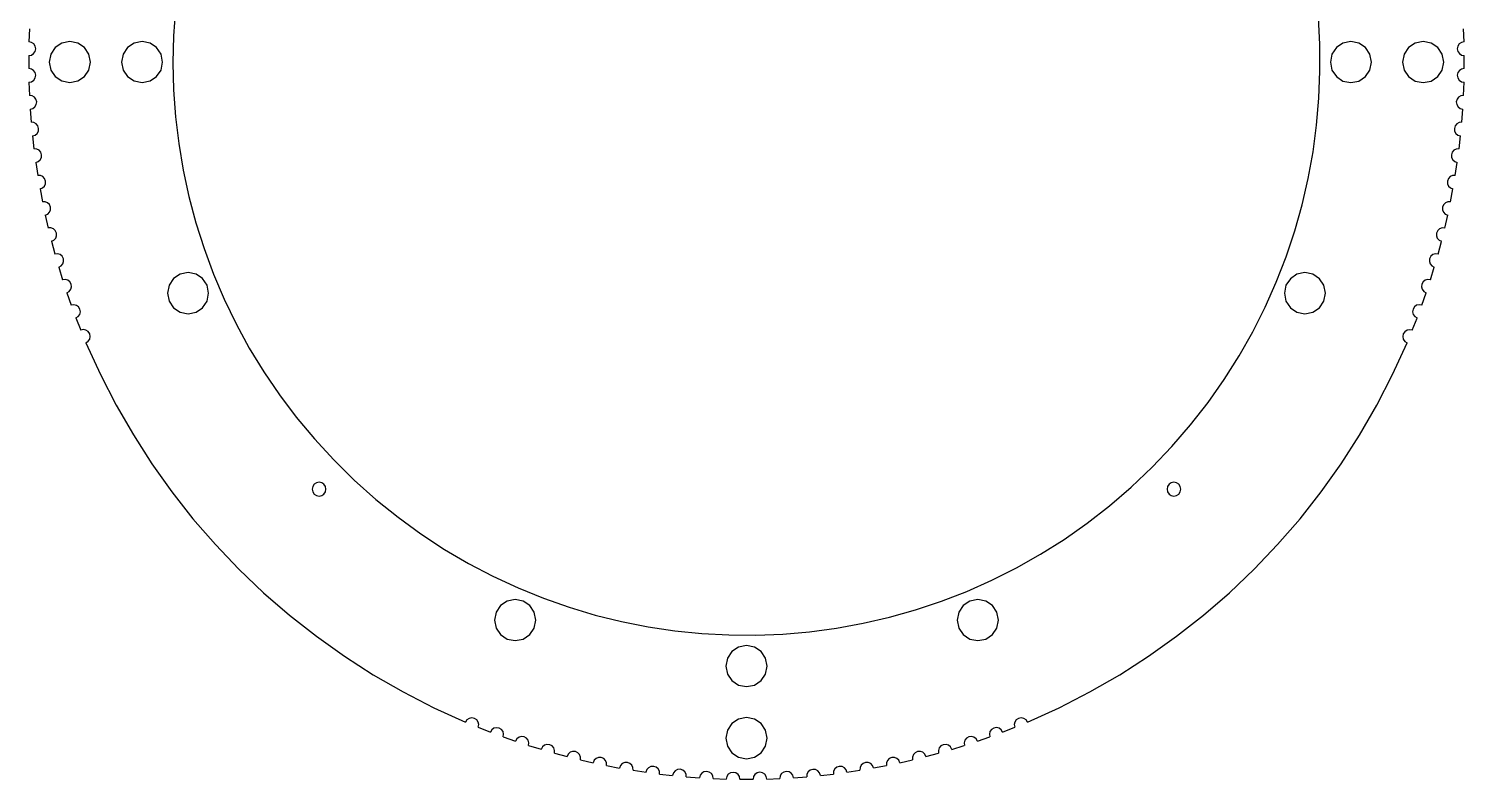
# Model space of a CAD drawing. Extents: x -411 to 127, y 1495 to 1925.
# Drawn here: x -410.6 to -201.7, y 1495.7 to 1605.1 of the extents above; entities that cross this region are included whole.
import ezdxf

# ---------------------------------------------------------------- set-up
doc = ezdxf.new("R2010")
doc.units = 0

msp = doc.modelspace()

# ---------------------------------------------------------------- linework, layer by layer
at = {"layer": 'Layer 1'}
for p, q in [((-389.300068, 1607.944402), (-389.569211, 1604.021401)), ((-410.541, 1605.08), (-410.6123, 1603.17308)), ((-222.692754, 1602.795132), (-222.904809, 1606.718347)), ((-201.695, 1603.17), (-201.7663, 1605.07692)), ((-410.225162, 1603.082701), (-410.61161, 1603.16963)), ((-409.912622, 1602.862264), (-410.225162, 1603.082701)), ((-405.820914, 1602.981552), (-406.774184, 1602.339412)), ((-404.6539, 1603.21696), (-405.820914, 1602.981552)), ((-403.486961, 1602.981484), (-404.6539, 1603.21696)), ((-402.533824, 1602.339307), (-403.486961, 1602.981484)), ((-395.320922, 1602.981552), (-396.27419, 1602.339412)), ((-394.15391, 1603.21696), (-395.320922, 1602.981552)), ((-392.98697, 1602.981484), (-394.15391, 1603.21696)), ((-392.033829, 1602.339307), (-392.98697, 1602.981484)), ((-389.569211, 1604.021401), (-389.654228, 1600.093388)), ((-219.321742, 1602.984246), (-220.275338, 1602.341322)), ((-218.154, 1603.22), (-219.321742, 1602.984246)), ((-216.986275, 1602.984246), (-218.154, 1603.22)), ((-216.032689, 1602.341322), (-216.986275, 1602.984246)), ((-208.821738, 1602.984246), (-209.775323, 1602.341322)), ((-207.654, 1603.22), (-208.821738, 1602.984246)), ((-206.486275, 1602.984246), (-207.654, 1603.22)), ((-205.532689, 1602.341322), (-206.486275, 1602.984246)), ((-202.08144, 1603.08308), (-202.393979, 1602.862641)), ((-201.695, 1603.17), (-202.08144, 1603.08308)), ((-410.649, 1601.17), (-410.259576, 1601.242496)), ((-410.649, 1601.17), (-410.649, 1599.26175)), ((-410.259576, 1601.242496), (-409.939012, 1601.451089)), ((-409.939012, 1601.451089), (-409.719778, 1601.764432)), ((-409.705259, 1602.540897), (-409.912622, 1602.862264)), ((-409.719778, 1601.764432), (-409.63434, 1602.15118)), ((-409.63434, 1602.15118), (-409.705259, 1602.540897)), ((-407.417335, 1601.386807), (-407.65399, 1600.22)), ((-406.774184, 1602.339412), (-407.417335, 1601.386807)), ((-401.89075, 1601.386717), (-402.533824, 1602.339307)), ((-401.654, 1600.22), (-401.89075, 1601.386717)), ((-396.91734, 1601.386807), (-397.154, 1600.22)), ((-396.27419, 1602.339412), (-396.91734, 1601.386807)), ((-391.390751, 1601.386717), (-392.033829, 1602.339307)), ((-391.154, 1600.22), (-391.390751, 1601.386717)), ((-222.664452, 1598.86792), (-222.692754, 1602.795132)), ((-220.918271, 1601.387738), (-221.15403, 1600.22)), ((-220.275338, 1602.341322), (-220.918271, 1601.387738)), ((-215.389758, 1601.387738), (-216.032689, 1602.341322)), ((-215.154, 1600.22), (-215.389758, 1601.387738)), ((-210.418246, 1601.387738), (-210.654, 1600.22)), ((-209.775323, 1602.341322), (-210.418246, 1601.387738)), ((-204.889758, 1601.387738), (-205.532689, 1602.341322)), ((-204.654, 1600.22), (-204.889758, 1601.387738)), ((-202.601344, 1602.54127), (-202.67226, 1602.15155)), ((-202.67226, 1602.15155), (-202.586816, 1601.764768)), ((-202.393979, 1602.862641), (-202.601344, 1602.54127)), ((-202.586816, 1601.764768), (-202.367577, 1601.451384)), ((-202.367577, 1601.451384), (-202.04701, 1601.242788)), ((-202.04701, 1601.242788), (-201.65758, 1601.17037)), ((-201.658, 1599.27), (-201.658, 1601.17825)), ((-410.259963, 1599.197219), (-410.64939, 1599.26964)), ((-409.939403, 1598.988617), (-410.259963, 1599.197219)), ((-409.720171, 1598.675229), (-409.939403, 1598.988617)), ((-407.65399, 1600.22), (-407.41724, 1599.053277)), ((-407.41724, 1599.053277), (-406.774166, 1598.100682)), ((-402.533806, 1598.100581), (-401.890655, 1599.053191)), ((-401.890655, 1599.053191), (-401.654, 1600.22)), ((-401.654, 1600.22), (-401.654, 1600.22)), ((-397.154, 1600.22), (-396.91725, 1599.053277)), ((-396.91725, 1599.053277), (-396.274175, 1598.100682)), ((-392.033814, 1598.100581), (-391.390661, 1599.053191)), ((-391.390661, 1599.053191), (-391.154, 1600.22)), ((-391.154, 1600.22), (-391.154, 1600.22)), ((-389.654228, 1600.093388), (-389.555459, 1596.167325)), ((-222.819792, 1594.94368), (-222.664452, 1598.86792)), ((-221.15403, 1600.22), (-220.918271, 1599.052259)), ((-220.918271, 1599.052259), (-220.275338, 1598.098667)), ((-216.032689, 1598.098667), (-215.389758, 1599.052259)), ((-215.389758, 1599.052259), (-215.154, 1600.22)), ((-215.154, 1600.22), (-215.154, 1600.22)), ((-210.654, 1600.22), (-210.418246, 1599.052259)), ((-210.418246, 1599.052259), (-209.775323, 1598.098667)), ((-205.532689, 1598.098667), (-204.889758, 1599.052259)), ((-204.889758, 1599.052259), (-204.654, 1600.22)), ((-204.654, 1600.22), (-204.654, 1600.22)), ((-202.368001, 1598.988914), (-202.58724, 1598.675568)), ((-202.047432, 1599.197505), (-202.368001, 1598.988914)), ((-201.658, 1599.27), (-202.047432, 1599.197505)), ((-410.612, 1597.27), (-410.225552, 1597.356923)), ((-410.612, 1597.27), (-410.5407, 1595.36308)), ((-410.225552, 1597.356923), (-409.913013, 1597.577366)), ((-409.913013, 1597.577366), (-409.705649, 1597.898739)), ((-409.63473, 1598.28845), (-409.720171, 1598.675229)), ((-409.705649, 1597.898739), (-409.63473, 1598.28845)), ((-406.774166, 1598.100682), (-405.821029, 1597.458502)), ((-405.821029, 1597.458502), (-404.65409, 1597.22302)), ((-404.65409, 1597.22302), (-403.487076, 1597.458436)), ((-403.487076, 1597.458436), (-402.533806, 1598.100581)), ((-396.274175, 1598.100682), (-395.321035, 1597.458502)), ((-395.321035, 1597.458502), (-394.15409, 1597.22302)), ((-394.15409, 1597.22302), (-392.987082, 1597.458436)), ((-392.987082, 1597.458436), (-392.033814, 1598.100581)), ((-220.275338, 1598.098667), (-219.321743, 1597.455737)), ((-219.321743, 1597.455737), (-218.154, 1597.21998)), ((-218.154, 1597.21998), (-216.986275, 1597.455737)), ((-216.986275, 1597.455737), (-216.032689, 1598.098667)), ((-209.775323, 1598.098667), (-208.821738, 1597.455737)), ((-208.821738, 1597.455737), (-207.654, 1597.21998)), ((-207.654, 1597.21998), (-206.486275, 1597.455737)), ((-206.486275, 1597.455737), (-205.532689, 1598.098667)), ((-202.58724, 1598.675568), (-202.67268, 1598.28881)), ((-202.67268, 1598.28881), (-202.601759, 1597.899101)), ((-202.601759, 1597.899101), (-202.394394, 1597.577734)), ((-202.394394, 1597.577734), (-202.081854, 1597.357292)), ((-202.081854, 1597.357292), (-201.69541, 1597.27036)), ((-201.767, 1595.36), (-201.6957, 1597.26692)), ((-410.148709, 1595.298572), (-410.54014, 1595.35682)), ((-409.821024, 1595.101984), (-410.148709, 1595.298572)), ((-409.590596, 1594.797154), (-409.821024, 1595.101984)), ((-409.49094, 1594.41418), (-409.590596, 1594.797154)), ((-389.555459, 1596.167325), (-389.273241, 1592.250174)), ((-223.158659, 1591.02938), (-222.819792, 1594.94368)), ((-202.716683, 1594.800407), (-202.81638, 1594.41739)), ((-202.48621, 1595.105261), (-202.716683, 1594.800407)), ((-202.158477, 1595.301833), (-202.48621, 1595.105261)), ((-201.767, 1595.36), (-202.158477, 1595.301833)), ((-410.428, 1593.36), (-410.045559, 1593.461721)), ((-410.428, 1593.36), (-410.28539, 1591.45707)), ((-410.045559, 1593.461721), (-409.741955, 1593.693755)), ((-409.741955, 1593.693755), (-409.547108, 1594.022456)), ((-409.547108, 1594.022456), (-409.49094, 1594.41418)), ((-202.81638, 1594.41739), (-202.760214, 1594.025621)), ((-202.760214, 1594.025621), (-202.565326, 1593.696886)), ((-202.565326, 1593.696886), (-202.261661, 1593.464851)), ((-202.261661, 1593.464851), (-201.87916, 1593.36318)), ((-202.021, 1591.46), (-201.87839, 1593.36293)), ((-409.892357, 1591.417719), (-410.28573, 1591.46124)), ((-409.557518, 1591.233535), (-409.892357, 1591.417719)), ((-409.315817, 1590.937519), (-409.557518, 1591.233535)), ((-409.20186, 1590.5585), (-409.315817, 1590.937519)), ((-409.24336, 1590.164915), (-409.20186, 1590.5585)), ((-389.273241, 1592.250174), (-388.807913, 1588.348895)), ((-223.680941, 1587.131989), (-223.158659, 1591.02938)), ((-202.990868, 1590.936249), (-203.1048, 1590.55725)), ((-203.1048, 1590.55725), (-203.063316, 1590.163675)), ((-202.749185, 1591.232256), (-202.990868, 1590.936249)), ((-202.414359, 1591.416448), (-202.749185, 1591.232256)), ((-202.021, 1591.46), (-202.414359, 1591.416448)), ((-410.099, 1589.47), (-409.720579, 1589.585901)), ((-410.099, 1589.47), (-409.88535, 1587.57376)), ((-409.720579, 1589.585901), (-409.425816, 1589.829128)), ((-409.425816, 1589.829128), (-409.24336, 1590.164915)), ((-388.807913, 1588.348895), (-388.159812, 1584.470451)), ((-203.063316, 1590.163675), (-202.880867, 1589.827898)), ((-202.880867, 1589.827898), (-202.58611, 1589.584673)), ((-202.58611, 1589.584673), (-202.2077, 1589.46876)), ((-202.422, 1587.57), (-202.20834, 1589.46624)), ((-409.490049, 1587.544414), (-409.88505, 1587.57288)), ((-409.148249, 1587.372983), (-409.490049, 1587.544414)), ((-408.895389, 1587.086137), (-409.148249, 1587.372983)), ((-408.964035, 1585.973805), (-408.794028, 1586.316314)), ((-408.76721, 1586.71143), (-408.895389, 1587.086137)), ((-408.794028, 1586.316314), (-408.76721, 1586.71143)), ((-224.386525, 1583.258476), (-223.680941, 1587.131989)), ((-203.411907, 1587.083349), (-203.5401, 1586.70858)), ((-203.5401, 1586.70858), (-203.513268, 1586.3134)), ((-203.513268, 1586.3134), (-203.3432, 1585.970842)), ((-203.15898, 1587.370226), (-203.411907, 1587.083349)), ((-202.817088, 1587.541635), (-203.15898, 1587.370226)), ((-202.422, 1587.57), (-202.817088, 1587.541635)), ((-409.624, 1585.59), (-409.249827, 1585.719751)), ((-409.624, 1585.59), (-409.33959, 1583.70305)), ((-409.249827, 1585.719751), (-408.964035, 1585.973805)), ((-388.159812, 1584.470451), (-387.329277, 1580.621803)), ((-203.3432, 1585.970842), (-203.057318, 1585.716788)), ((-203.057318, 1585.716788), (-202.68304, 1585.58712)), ((-202.967, 1583.7), (-202.68257, 1585.58695)), ((-408.944533, 1583.687648), (-409.34001, 1583.70171)), ((-408.596915, 1583.528982), (-408.944533, 1583.687648)), ((-408.636356, 1581.873913), (-408.360642, 1582.138484)), ((-408.333807, 1583.251873), (-408.596915, 1583.528982)), ((-408.360642, 1582.138484), (-408.203823, 1582.486932)), ((-408.19186, 1582.88248), (-408.333807, 1583.251873)), ((-408.203823, 1582.486932), (-408.19186, 1582.88248)), ((-225.275299, 1579.415809), (-224.386525, 1583.258476)), ((-203.973417, 1583.250273), (-204.11537, 1582.88082)), ((-204.11537, 1582.88082), (-204.103407, 1582.485203)), ((-204.103407, 1582.485203), (-203.946539, 1582.136701)), ((-203.71025, 1583.527388), (-203.973417, 1583.250273)), ((-203.946539, 1582.136701), (-203.670749, 1581.872127)), ((-203.362551, 1583.686013), (-203.71025, 1583.527388)), ((-202.967, 1583.7), (-203.362551, 1583.686013)), ((-409.005, 1581.73), (-408.636356, 1581.873913)), ((-409.005, 1581.73), (-408.65023, 1579.85502)), ((-387.329277, 1580.621803), (-386.316646, 1576.809911)), ((-203.670749, 1581.872127), (-203.30202, 1581.72829)), ((-203.657, 1579.85), (-203.30224, 1581.72498)), ((-408.254733, 1579.858603), (-408.6505, 1579.85781)), ((-407.901375, 1579.713068), (-408.254733, 1579.858603)), ((-408.242, 1577.9), (-407.878934, 1578.057546)), ((-408.242, 1577.9), (-407.81737, 1576.03959)), ((-407.628049, 1579.445976), (-407.901375, 1579.713068)), ((-407.878934, 1578.057546), (-407.613256, 1578.332245)), ((-407.47238, 1579.0821), (-407.628049, 1579.445976)), ((-407.613256, 1578.332245), (-407.469545, 1578.686347)), ((-407.469545, 1578.686347), (-407.47238, 1579.0821)), ((-226.34715, 1575.610957), (-225.275299, 1579.415809)), ((-204.83514, 1579.07429), (-204.837969, 1578.678531)), ((-204.837969, 1578.678531), (-204.694255, 1578.324428)), ((-204.679469, 1579.438166), (-204.83514, 1579.07429)), ((-204.694255, 1578.324428), (-204.428576, 1578.04973)), ((-204.406139, 1579.705257), (-204.679469, 1579.438166)), ((-204.49, 1576.04), (-204.06537, 1577.90041)), ((-204.428576, 1578.04973), (-204.06551, 1577.89219)), ((-204.052774, 1579.850793), (-204.406139, 1579.705257)), ((-203.657, 1579.85), (-204.052774, 1579.850793)), ((-407.421738, 1576.057057), (-407.81741, 1576.04118)), ((-407.062926, 1575.924951), (-407.421738, 1576.057057)), ((-406.779574, 1575.668227), (-407.062926, 1575.924951)), ((-386.316646, 1576.809911), (-385.122257, 1573.041738)), ((-205.244712, 1575.924036), (-205.528198, 1575.667292)), ((-204.885766, 1576.056065), (-205.244712, 1575.924036)), ((-204.49, 1576.04), (-204.885766, 1576.056065)), ((-407.336, 1574.1), (-406.978751, 1574.27083)), ((-407.336, 1574.1), (-406.8421, 1572.25675)), ((-406.978751, 1574.27083), (-406.723247, 1574.555279)), ((-406.61028, 1575.31025), (-406.779574, 1575.668227)), ((-406.723247, 1574.555279), (-406.59269, 1574.91465)), ((-406.59269, 1574.91465), (-406.61028, 1575.31025)), ((-227.601964, 1571.850887), (-226.34715, 1575.610957)), ((-205.69758, 1575.30921), (-205.715159, 1574.913489)), ((-205.715159, 1574.913489), (-205.5845, 1574.55403)), ((-205.528198, 1575.667292), (-205.69758, 1575.30921)), ((-205.5845, 1574.55403), (-205.328839, 1574.269564)), ((-205.466, 1572.25), (-204.9721, 1574.09325)), ((-205.328839, 1574.269564), (-204.97141, 1574.09882)), ((-406.44694, 1572.282366), (-406.84166, 1572.25181)), ((-406.083544, 1572.163726), (-406.44694, 1572.282366)), ((-405.790886, 1571.91779), (-406.083544, 1572.163726)), ((-405.60838, 1571.56646), (-405.790886, 1571.91779)), ((-385.122257, 1573.041738), (-383.746448, 1569.324244)), ((-229.03963, 1568.14257), (-227.601964, 1571.850887)), ((-206.517183, 1571.916224), (-206.69979, 1571.56479)), ((-206.224375, 1572.162177), (-206.517183, 1571.916224)), ((-205.860827, 1572.28074), (-206.224375, 1572.162177)), ((-205.466, 1572.25), (-205.860827, 1572.28074)), ((-406.288, 1570.33), (-405.937524, 1570.514135)), ((-406.288, 1570.33), (-405.72553, 1568.50653)), ((-405.937524, 1570.514135), (-405.69295, 1570.807935)), ((-405.69295, 1570.807935), (-405.575996, 1571.171883)), ((-405.575996, 1571.171883), (-405.60838, 1571.56646)), ((-387.4549, 1569.53698), (-388.621908, 1569.301564)), ((-386.287961, 1569.301497), (-387.4549, 1569.53698)), ((-224.852, 1569.53652), (-226.01889, 1569.30113)), ((-223.685113, 1569.301097), (-224.852, 1569.53652)), ((-206.69979, 1571.56479), (-206.732154, 1571.170088)), ((-206.732154, 1571.170088), (-206.615088, 1570.806056)), ((-206.615088, 1570.806056), (-206.370345, 1570.512241)), ((-206.582, 1568.51), (-206.01953, 1570.33347)), ((-206.370345, 1570.512241), (-206.01968, 1570.32819)), ((-405.33174, 1568.555219), (-405.72514, 1568.50978)), ((-404.964039, 1568.450314), (-405.33174, 1568.555219)), ((-404.662275, 1568.215484), (-404.964039, 1568.450314)), ((-404.46669, 1567.87115), (-404.662275, 1568.215484)), ((-404.522934, 1567.109805), (-404.419582, 1567.477949)), ((-404.419582, 1567.477949), (-404.46669, 1567.87115)), ((-390.218329, 1567.706809), (-390.45499, 1566.54)), ((-389.575176, 1568.659419), (-390.218329, 1567.706809)), ((-388.621908, 1569.301564), (-389.575176, 1568.659419)), ((-385.334824, 1568.659314), (-386.287961, 1569.301497)), ((-384.69175, 1567.706719), (-385.334824, 1568.659314)), ((-384.455, 1566.54), (-384.69175, 1567.706719)), ((-383.746448, 1569.324244), (-382.189558, 1565.664391)), ((-230.660035, 1564.492973), (-229.03963, 1568.14257)), ((-227.615243, 1567.706632), (-227.852, 1566.54)), ((-226.972089, 1568.659087), (-227.615243, 1567.706632)), ((-226.01889, 1569.30113), (-226.972089, 1568.659087)), ((-222.731934, 1568.659039), (-223.685113, 1569.301097)), ((-222.088788, 1567.706591), (-222.731934, 1568.659039)), ((-221.852, 1566.54), (-222.088788, 1567.706591)), ((-207.83993, 1567.87117), (-207.887039, 1567.478127)), ((-207.887039, 1567.478127), (-207.783797, 1567.11009)), ((-207.644433, 1568.215403), (-207.83993, 1567.87117)), ((-207.342823, 1568.450224), (-207.644433, 1568.215403)), ((-206.975283, 1568.555225), (-207.342823, 1568.450224)), ((-206.582, 1568.51), (-206.975283, 1568.555225)), ((-405.1, 1566.61), (-404.756491, 1566.807046)), ((-405.1, 1566.61), (-404.46974, 1564.80883)), ((-404.756491, 1566.807046), (-404.522934, 1567.109805)), ((-390.45499, 1566.54), (-390.21824, 1565.373282)), ((-390.21824, 1565.373282), (-389.575165, 1564.42069)), ((-385.334798, 1564.420585), (-384.69165, 1565.373193)), ((-384.69165, 1565.373193), (-384.455, 1566.54)), ((-384.455, 1566.54), (-384.455, 1566.54)), ((-382.189558, 1565.664391), (-380.451924, 1562.06914)), ((-227.852, 1566.54), (-227.615219, 1565.373409)), ((-227.615219, 1565.373409), (-226.97209, 1564.420961)), ((-222.731961, 1564.420916), (-222.088785, 1565.37337)), ((-222.088785, 1565.37337), (-221.852, 1566.54)), ((-221.852, 1566.54), (-221.852, 1566.54)), ((-207.837, 1564.81), (-207.20675, 1566.61117)), ((-207.783797, 1567.11009), (-207.55042, 1566.807356)), ((-207.55042, 1566.807356), (-207.20712, 1566.61022)), ((-404.078431, 1564.864966), (-404.46973, 1564.80506)), ((-403.707229, 1564.773781), (-404.078431, 1564.864966)), ((-403.397052, 1564.550404), (-403.707229, 1564.773781)), ((-403.43833, 1563.139843), (-403.216447, 1563.451089)), ((-403.18883, 1564.21373), (-403.397052, 1564.550404)), ((-403.216447, 1563.451089), (-403.127049, 1563.822723)), ((-403.127049, 1563.822723), (-403.18883, 1564.21373)), ((-389.575165, 1564.42069), (-388.622025, 1563.778508)), ((-388.622025, 1563.778508), (-387.45508, 1563.54302)), ((-387.45508, 1563.54302), (-386.288067, 1563.77844)), ((-386.288067, 1563.77844), (-385.334798, 1564.420585)), ((-232.463065, 1560.909065), (-230.660035, 1564.492973)), ((-226.97209, 1564.420961), (-226.018933, 1563.778903)), ((-226.018933, 1563.778903), (-224.85207, 1563.54348)), ((-224.85207, 1563.54348), (-223.685175, 1563.778875)), ((-223.685175, 1563.778875), (-222.731961, 1564.420916)), ((-209.11886, 1564.21902), (-209.180642, 1563.827758)), ((-209.180642, 1563.827758), (-209.091056, 1563.455934)), ((-208.910437, 1564.555877), (-209.11886, 1564.21902)), ((-209.091056, 1563.455934), (-208.86885, 1563.144632)), ((-208.599981, 1564.779268), (-208.910437, 1564.555877)), ((-208.2285, 1564.87028), (-208.599981, 1564.779268)), ((-207.837, 1564.81), (-208.2285, 1564.87028)), ((-403.774, 1562.93), (-403.43833, 1563.139843)), ((-403.774, 1562.93), (-403.07683, 1561.15365)), ((-402.68852, 1561.232317), (-403.07735, 1561.15773)), ((-402.314105, 1561.155123), (-402.68852, 1561.232317)), ((-380.451924, 1562.06914), (-378.533884, 1558.545453)), ((-209.618814, 1561.224577), (-209.993224, 1561.147364)), ((-209.23, 1561.15), (-209.618814, 1561.224577)), ((-209.23, 1561.15), (-208.53286, 1562.92635)), ((-208.86885, 1563.144632), (-208.53277, 1562.93494)), ((-401.99573, 1560.943502), (-402.314105, 1561.155123)), ((-402.312, 1559.31), (-401.984315, 1559.532215)), ((-402.312, 1559.31), (-400.221281, 1554.708053)), ((-401.77502, 1560.61481), (-401.99573, 1560.943502)), ((-401.984315, 1559.532215), (-401.774147, 1559.851559)), ((-401.698661, 1560.226325), (-401.77502, 1560.61481)), ((-401.774147, 1559.851559), (-401.698661, 1560.226325)), ((-234.448608, 1557.397814), (-232.463065, 1560.909065)), ((-212.08582, 1554.70387), (-209.9951, 1559.3058)), ((-210.53231, 1560.60706), (-210.60867, 1560.218578)), ((-210.60867, 1560.218578), (-210.533174, 1559.843819)), ((-210.533174, 1559.843819), (-210.323005, 1559.524482)), ((-210.311599, 1560.935734), (-210.53231, 1560.60706)), ((-210.323005, 1559.524482), (-209.99535, 1559.30227)), ((-209.993224, 1561.147364), (-210.311599, 1560.935734)), ((-378.533884, 1558.545453), (-376.435778, 1555.10029)), ((-236.616551, 1553.966189), (-234.448608, 1557.397814)), ((-376.435778, 1555.10029), (-374.157942, 1551.740614)), ((-400.221281, 1554.708053), (-397.920533, 1550.230906)), ((-238.966782, 1550.621158), (-236.616551, 1553.966189)), ((-214.386571, 1550.226739), (-212.08582, 1554.70387)), ((-374.157942, 1551.740614), (-371.700715, 1548.473386)), ((-397.920533, 1550.230906), (-395.415843, 1545.884649)), ((-241.499187, 1547.369691), (-238.966782, 1550.621158)), ((-216.891266, 1545.880495), (-214.386571, 1550.226739)), ((-371.700715, 1548.473386), (-369.064435, 1545.305567)), ((-244.213654, 1544.218755), (-241.499187, 1547.369691)), ((-395.415843, 1545.884649), (-392.713298, 1541.675369)), ((-369.064435, 1545.305567), (-366.249441, 1542.244118)), ((-219.593816, 1541.671225), (-216.891266, 1545.880495)), ((-247.11007, 1541.17532), (-244.213654, 1544.218755)), ((-392.713298, 1541.675369), (-389.818988, 1537.609153)), ((-366.249441, 1542.244118), (-363.25607, 1539.296)), ((-250.153524, 1538.278902), (-247.11007, 1541.17532)), ((-222.488132, 1537.605018), (-219.593816, 1541.671225)), ((-369.300121, 1538.378889), (-369.379, 1537.99)), ((-369.085751, 1538.696402), (-369.300121, 1538.378889)), ((-368.768011, 1538.91045), (-369.085751, 1538.696402)), ((-368.37902, 1538.98894), (-368.768011, 1538.91045)), ((-367.990035, 1538.910465), (-368.37902, 1538.98894)), ((-367.672288, 1538.696429), (-367.990035, 1538.910465)), ((-367.457901, 1538.378913), (-367.672288, 1538.696429)), ((-367.379, 1537.99), (-367.457901, 1538.378913)), ((-363.25607, 1539.296), (-360.120525, 1536.499563)), ((-253.304476, 1535.564433), (-250.153524, 1538.278902)), ((-244.849416, 1538.379243), (-244.928, 1537.99)), ((-244.635109, 1538.697105), (-244.849416, 1538.379243)), ((-244.317247, 1538.911414), (-244.635109, 1538.697105)), ((-243.928, 1538.99), (-244.317247, 1538.911414)), ((-243.538753, 1538.911414), (-243.928, 1538.99)), ((-243.220891, 1538.697105), (-243.538753, 1538.911414)), ((-243.006584, 1538.379243), (-243.220891, 1538.697105)), ((-242.928, 1537.99), (-243.006584, 1538.379243)), ((-389.818988, 1537.609153), (-386.738999, 1533.692091)), ((-369.379, 1537.99), (-369.300099, 1537.601081)), ((-369.300099, 1537.601081), (-369.085711, 1537.283564)), ((-369.085711, 1537.283564), (-368.76796, 1537.069529)), ((-368.76796, 1537.069529), (-368.37897, 1536.99106)), ((-368.37897, 1536.99106), (-367.989985, 1537.069546)), ((-367.989985, 1537.069546), (-367.672248, 1537.283594)), ((-367.672248, 1537.283594), (-367.457879, 1537.60111)), ((-367.457879, 1537.60111), (-367.379, 1537.99)), ((-367.379, 1537.99), (-367.379, 1537.99)), ((-360.120525, 1536.499563), (-356.883422, 1533.888457)), ((-244.928, 1537.99), (-244.849416, 1537.600753)), ((-244.849416, 1537.600753), (-244.635109, 1537.282891)), ((-244.635109, 1537.282891), (-244.317247, 1537.068584)), ((-244.317247, 1537.068584), (-243.928, 1536.99)), ((-243.928, 1536.99), (-243.538753, 1537.068584)), ((-243.538753, 1537.068584), (-243.220891, 1537.282891)), ((-243.220891, 1537.282891), (-243.006584, 1537.600753)), ((-243.006584, 1537.600753), (-242.928, 1537.99)), ((-242.928, 1537.99), (-242.928, 1537.99)), ((-225.568127, 1533.687961), (-222.488132, 1537.605018)), ((-256.555959, 1533.032026), (-253.304476, 1535.564433)), ((-386.738999, 1533.692091), (-383.47942, 1529.930269)), ((-356.883422, 1533.888457), (-353.551729, 1531.462571)), ((-259.901004, 1530.681794), (-256.555959, 1533.032026)), ((-228.827712, 1529.926142), (-225.568127, 1533.687961)), ((-383.47942, 1529.930269), (-380.046337, 1526.329775)), ((-353.551729, 1531.462571), (-350.132417, 1529.221791)), ((-263.332643, 1528.51385), (-259.901004, 1530.681794)), ((-232.2608, 1526.32565), (-228.827712, 1529.926142)), ((-350.132417, 1529.221791), (-346.632452, 1527.166005)), ((-266.843906, 1526.528305), (-263.332643, 1528.51385)), ((-380.046337, 1526.329775), (-376.44584, 1522.896698)), ((-346.632452, 1527.166005), (-343.058804, 1525.295099)), ((-270.427825, 1524.725274), (-266.843906, 1526.528305)), ((-235.861302, 1522.892572), (-232.2608, 1526.32565)), ((-343.058804, 1525.295099), (-339.418442, 1523.608961)), ((-339.418442, 1523.608961), (-335.718332, 1522.107478)), ((-274.077432, 1523.104868), (-270.427825, 1524.725274)), ((-376.44584, 1522.896698), (-372.684015, 1519.637125)), ((-340.997728, 1521.684245), (-341.951314, 1521.041319)), ((-339.82999, 1521.92), (-340.997728, 1521.684245)), ((-338.662254, 1521.684245), (-339.82999, 1521.92)), ((-337.708672, 1521.041319), (-338.662254, 1521.684245)), ((-335.718332, 1522.107478), (-331.965446, 1520.790538)), ((-281.545836, 1520.412384), (-277.785759, 1521.6672)), ((-277.785759, 1521.6672), (-274.077432, 1523.104868)), ((-273.644738, 1521.684245), (-274.598324, 1521.041319)), ((-272.477, 1521.92), (-273.644738, 1521.684245)), ((-271.309262, 1521.684245), (-272.477, 1521.92)), ((-270.355677, 1521.041319), (-271.309262, 1521.684245)), ((-239.623129, 1519.632995), (-235.861302, 1522.892572)), ((-372.684015, 1519.637125), (-368.76695, 1516.557144)), ((-342.59424, 1520.087734), (-342.83, 1518.92)), ((-341.951314, 1521.041319), (-342.59424, 1520.087734)), ((-337.065752, 1520.087734), (-337.708672, 1521.041319)), ((-336.83, 1518.92), (-337.065752, 1520.087734)), ((-331.965446, 1520.790538), (-328.16675, 1519.658028)), ((-328.16675, 1519.658028), (-324.329213, 1518.709835)), ((-285.350695, 1519.340532), (-281.545836, 1520.412384)), ((-275.24125, 1520.087734), (-275.47701, 1518.92)), ((-274.598324, 1521.041319), (-275.24125, 1520.087734)), ((-269.712754, 1520.087734), (-270.355677, 1521.041319)), ((-269.477, 1518.92), (-269.712754, 1520.087734)), ((-243.540195, 1516.553009), (-239.623129, 1519.632995)), ((-342.83, 1518.92), (-342.59424, 1517.752266)), ((-342.59424, 1517.752266), (-341.951314, 1516.798681)), ((-337.708673, 1516.798681), (-337.065752, 1517.752266)), ((-337.065752, 1517.752266), (-336.83, 1518.92)), ((-336.83, 1518.92), (-336.83, 1518.92)), ((-324.329213, 1518.709835), (-320.459804, 1517.945846)), ((-320.459804, 1517.945846), (-316.565492, 1517.365948)), ((-316.565492, 1517.365948), (-312.653245, 1516.97003)), ((-296.964278, 1517.223887), (-293.066884, 1517.746171)), ((-293.066884, 1517.746171), (-289.193367, 1518.451757)), ((-289.193367, 1518.451757), (-285.350695, 1519.340532)), ((-275.47701, 1518.92), (-275.24125, 1517.752266)), ((-275.24125, 1517.752266), (-274.598324, 1516.798681)), ((-270.355677, 1516.798681), (-269.712754, 1517.752266)), ((-269.712754, 1517.752266), (-269.477, 1518.92)), ((-269.477, 1518.92), (-269.477, 1518.92)), ((-368.76695, 1516.557144), (-364.700733, 1513.662844)), ((-341.951314, 1516.798681), (-340.997728, 1516.155755)), ((-340.997728, 1516.155755), (-339.82999, 1515.92)), ((-339.82999, 1515.92), (-338.662254, 1516.155755)), ((-338.662254, 1516.155755), (-337.708673, 1516.798681)), ((-312.653245, 1516.97003), (-308.730031, 1516.757977)), ((-308.730031, 1516.757977), (-304.80282, 1516.729677)), ((-306.154, 1515.22), (-307.321735, 1514.984246)), ((-304.986262, 1514.984246), (-306.154, 1515.22)), ((-304.80282, 1516.729677), (-300.878579, 1516.885018)), ((-300.878579, 1516.885018), (-296.964278, 1517.223887)), ((-274.598324, 1516.798681), (-273.644738, 1516.155755)), ((-273.644738, 1516.155755), (-272.477, 1515.92)), ((-272.477, 1515.92), (-271.309262, 1516.155755)), ((-271.309262, 1516.155755), (-270.355677, 1516.798681)), ((-247.606409, 1513.6587), (-243.540195, 1516.553009)), ((-364.700733, 1513.662844), (-360.491452, 1510.960311)), ((-308.918238, 1513.387738), (-309.154, 1512.22)), ((-308.275315, 1514.341322), (-308.918238, 1513.387738)), ((-307.321735, 1514.984246), (-308.275315, 1514.341322)), ((-304.032677, 1514.341322), (-304.986262, 1514.984246)), ((-303.389754, 1513.387738), (-304.032677, 1514.341322)), ((-303.154, 1512.22), (-303.389754, 1513.387738)), ((-251.815685, 1510.956157), (-247.606409, 1513.6587)), ((-309.154, 1512.22), (-308.918238, 1511.052266)), ((-308.918238, 1511.052266), (-308.275315, 1510.098681)), ((-304.032677, 1510.098681), (-303.389754, 1511.052266)), ((-303.389754, 1511.052266), (-303.154, 1512.22)), ((-303.154, 1512.22), (-303.154, 1512.22)), ((-360.491452, 1510.960311), (-356.145194, 1508.455634)), ((-308.275315, 1510.098681), (-307.321735, 1509.455755)), ((-307.321735, 1509.455755), (-306.154, 1509.22)), ((-306.154, 1509.22), (-304.986262, 1509.455755)), ((-304.986262, 1509.455755), (-304.032677, 1510.098681)), ((-256.161935, 1508.451467), (-251.815685, 1510.956157)), ((-356.145194, 1508.455634), (-351.668047, 1506.154901)), ((-260.639069, 1506.150719), (-256.161935, 1508.451467)), ((-351.668047, 1506.154901), (-347.0661, 1504.0642)), ((-265.241, 1504.06), (-260.639069, 1506.150719)), ((-346.84353, 1504.39306), (-347.06574, 1504.06536)), ((-346.52419, 1504.603222), (-346.84353, 1504.39306)), ((-346.149425, 1504.678696), (-346.52419, 1504.603222)), ((-345.76094, 1504.60233), (-346.149425, 1504.678696)), ((-345.432267, 1504.381621), (-345.76094, 1504.60233)), ((-345.22064, 1504.063249), (-345.432267, 1504.381621)), ((-345.143428, 1503.688834), (-345.22064, 1504.063249)), ((-345.218, 1503.3), (-345.143428, 1503.688834)), ((-345.218, 1503.3), (-343.44165, 1502.60284)), ((-343.232225, 1502.931379), (-343.44206, 1502.59573)), ((-342.920977, 1503.153262), (-343.232225, 1502.931379)), ((-342.549336, 1503.24267), (-342.920977, 1503.153262)), ((-342.15832, 1503.18089), (-342.549336, 1503.24267)), ((-341.821655, 1502.972668), (-342.15832, 1503.18089)), ((-341.598285, 1502.662493), (-341.821655, 1502.972668)), ((-341.507102, 1502.291293), (-341.598285, 1502.662493)), ((-308.918238, 1502.887739), (-309.154, 1501.72)), ((-308.275315, 1503.841328), (-308.918238, 1502.887739)), ((-307.321735, 1504.484254), (-308.275315, 1503.841328)), ((-306.154, 1504.72001), (-307.321735, 1504.484254)), ((-304.986262, 1504.484254), (-306.154, 1504.72001)), ((-304.032677, 1503.841328), (-304.986262, 1504.484254)), ((-303.389754, 1502.887739), (-304.032677, 1503.841328)), ((-303.154, 1501.72), (-303.389754, 1502.887739)), ((-270.70878, 1502.666763), (-270.799966, 1502.295563)), ((-270.485399, 1502.976938), (-270.70878, 1502.666763)), ((-270.14872, 1503.18516), (-270.485399, 1502.976938)), ((-269.757718, 1503.246945), (-270.14872, 1503.18516)), ((-269.386088, 1503.157547), (-269.757718, 1503.246945)), ((-269.074843, 1502.935666), (-269.386088, 1503.157547)), ((-268.865, 1502.6), (-269.074843, 1502.935666)), ((-268.865, 1502.6), (-267.08865, 1503.29716)), ((-267.086118, 1504.057889), (-267.163315, 1503.683474)), ((-267.163315, 1503.683474), (-267.08873, 1503.29464)), ((-266.874493, 1504.376261), (-267.086118, 1504.057889)), ((-266.5458, 1504.59697), (-266.874493, 1504.376261)), ((-266.15731, 1504.673329), (-266.5458, 1504.59697)), ((-265.782542, 1504.597844), (-266.15731, 1504.673329)), ((-265.463204, 1504.387679), (-265.782542, 1504.597844)), ((-265.241, 1504.06), (-265.463204, 1504.387679)), ((-341.567, 1501.9), (-341.507102, 1502.291293)), ((-341.567, 1501.9), (-339.76583, 1501.26973)), ((-339.568715, 1501.618657), (-339.76576, 1501.27515)), ((-339.265959, 1501.852212), (-339.568715, 1501.618657)), ((-338.897815, 1501.955564), (-339.265959, 1501.852212)), ((-338.50461, 1501.90846), (-338.897815, 1501.955564)), ((-338.160276, 1501.712869), (-338.50461, 1501.90846)), ((-337.925449, 1501.411103), (-338.160276, 1501.712869)), ((-337.82055, 1501.0434), (-337.925449, 1501.411103)), ((-337.866, 1500.65), (-337.82055, 1501.0434)), ((-337.866, 1500.65), (-336.04251, 1500.08754)), ((-335.564886, 1500.678706), (-335.858688, 1500.434135)), ((-335.200939, 1500.79566), (-335.564886, 1500.678706)), ((-334.80637, 1500.76328), (-335.200939, 1500.79566)), ((-334.455042, 1500.580772), (-334.80637, 1500.76328)), ((-334.209101, 1500.288112), (-334.455042, 1500.580772)), ((-309.154, 1501.72), (-308.918238, 1500.552271)), ((-303.389754, 1500.552271), (-303.154, 1501.72)), ((-303.154, 1501.72), (-303.154, 1501.72)), ((-277.852785, 1500.577113), (-278.09872, 1500.284453)), ((-277.50146, 1500.75962), (-277.852785, 1500.577113)), ((-277.106882, 1500.792), (-277.50146, 1500.75962)), ((-276.742935, 1500.675046), (-277.106882, 1500.792)), ((-276.449135, 1500.430475), (-276.742935, 1500.675046)), ((-276.265, 1500.08), (-274.44152, 1500.64246)), ((-274.381314, 1501.405962), (-274.486219, 1501.03826)), ((-274.486219, 1501.03826), (-274.44078, 1500.64486)), ((-274.146484, 1501.707729), (-274.381314, 1501.405962)), ((-273.80215, 1501.90332), (-274.146484, 1501.707729)), ((-273.408953, 1501.950424), (-273.80215, 1501.90332)), ((-273.040809, 1501.847071), (-273.408953, 1501.950424)), ((-272.738048, 1501.613513), (-273.040809, 1501.847071)), ((-272.541, 1501.27), (-272.738048, 1501.613513)), ((-272.541, 1501.27), (-270.73984, 1501.90027)), ((-270.799966, 1502.295563), (-270.74006, 1501.90427)), ((-335.858688, 1500.434135), (-336.04282, 1500.08366)), ((-334.090452, 1499.924716), (-334.209101, 1500.288112)), ((-334.121, 1499.53), (-334.090452, 1499.924716)), ((-334.121, 1499.53), (-332.27777, 1499.0361)), ((-332.106353, 1499.398655), (-332.27718, 1499.04141)), ((-331.8219, 1499.654159), (-332.106353, 1499.398655)), ((-331.462523, 1499.784719), (-331.8219, 1499.654159)), ((-331.06692, 1499.76713), (-331.462523, 1499.784719)), ((-330.708946, 1499.597836), (-331.06692, 1499.76713)), ((-330.45222, 1499.314484), (-330.708946, 1499.597836)), ((-330.320114, 1498.955672), (-330.45222, 1499.314484)), ((-330.336, 1498.56), (-330.320114, 1498.955672)), ((-330.336, 1498.56), (-328.47559, 1498.13537)), ((-328.318269, 1498.49156), (-328.47582, 1498.1285)), ((-328.043567, 1498.757236), (-328.318269, 1498.49156)), ((-327.689467, 1498.900949), (-328.043567, 1498.757236)), ((-327.29372, 1498.89812), (-327.689467, 1498.900949)), ((-326.929844, 1498.742451), (-327.29372, 1498.89812)), ((-326.662751, 1498.469125), (-326.929844, 1498.742451)), ((-308.918238, 1500.552271), (-308.275315, 1499.598685)), ((-308.275315, 1499.598685), (-307.321735, 1498.955757)), ((-307.321735, 1498.955757), (-306.154, 1498.72)), ((-306.154, 1498.72), (-304.986262, 1498.955757)), ((-304.986262, 1498.955757), (-304.032677, 1499.598685)), ((-304.032677, 1499.598685), (-303.389754, 1500.552271)), ((-285.37697, 1498.743951), (-285.644063, 1498.470625)), ((-285.01309, 1498.89962), (-285.37697, 1498.743951)), ((-284.617337, 1498.902453), (-285.01309, 1498.89962)), ((-284.263236, 1498.75874), (-284.617337, 1498.902453)), ((-283.98854, 1498.493062), (-284.263236, 1498.75874)), ((-283.831, 1498.13), (-283.98854, 1498.493062)), ((-283.831, 1498.13), (-281.97058, 1498.55463)), ((-281.85495, 1499.313069), (-281.987053, 1498.954256)), ((-281.987053, 1498.954256), (-281.97117, 1498.55858)), ((-281.598227, 1499.596422), (-281.85495, 1499.313069)), ((-281.24025, 1499.76572), (-281.598227, 1499.596422)), ((-280.844645, 1499.783309), (-281.24025, 1499.76572)), ((-280.485271, 1499.652749), (-280.844645, 1499.783309)), ((-280.200825, 1499.397245), (-280.485271, 1499.652749)), ((-280.03, 1499.04), (-280.200825, 1499.397245)), ((-280.03, 1499.04), (-278.18676, 1499.53389)), ((-278.09872, 1500.284453), (-278.217365, 1499.921056)), ((-278.217365, 1499.921056), (-278.18682, 1499.52634)), ((-276.265, 1500.08), (-276.449135, 1500.430475)), ((-326.517213, 1498.115767), (-326.662751, 1498.469125)), ((-326.518, 1497.72), (-326.517213, 1498.115767)), ((-326.518, 1497.72), (-324.643, 1497.36523)), ((-324.498822, 1497.733658), (-324.64272, 1497.36501)), ((-324.234247, 1498.009378), (-324.498822, 1497.733658)), ((-323.885789, 1498.166196), (-324.234247, 1498.009378)), ((-323.49024, 1498.17814), (-323.885789, 1498.166196)), ((-323.120838, 1498.036207), (-323.49024, 1498.17814)), ((-322.843721, 1497.773101), (-323.120838, 1498.036207)), ((-322.685054, 1497.42548), (-322.843721, 1497.773101)), ((-322.671, 1497.03), (-322.685054, 1497.42548)), ((-322.671, 1497.03), (-320.78405, 1496.74558)), ((-320.655133, 1497.125222), (-320.78486, 1496.75104)), ((-320.401083, 1497.411021), (-320.655133, 1497.125222)), ((-320.058566, 1497.58103), (-320.401083, 1497.411021)), ((-319.66344, 1497.60784), (-320.058566, 1497.58103)), ((-319.28873, 1497.479672), (-319.66344, 1497.60784)), ((-319.001889, 1497.226809), (-319.28873, 1497.479672)), ((-318.830463, 1496.885001), (-319.001889, 1497.226809)), ((-318.802, 1496.49), (-318.830463, 1496.885001)), ((-318.802, 1496.49), (-316.90574, 1496.27634)), ((-316.78934, 1496.655147), (-316.90524, 1496.27672)), ((-316.546116, 1496.94992), (-316.78934, 1496.655147)), ((-316.210329, 1497.132381), (-316.546116, 1496.94992)), ((-315.81674, 1497.17387), (-316.210329, 1497.132381)), ((-315.437716, 1497.059924), (-315.81674, 1497.17387)), ((-315.14169, 1496.81822), (-315.437716, 1497.059924)), ((-314.957504, 1496.483373), (-315.14169, 1496.81822)), ((-314.914, 1496.09), (-314.957504, 1496.483373)), ((-312.677082, 1496.628159), (-312.909116, 1496.324568)), ((-312.348378, 1496.823005), (-312.677082, 1496.628159)), ((-311.95666, 1496.8792), (-312.348378, 1496.823005)), ((-311.57368, 1496.779522), (-311.95666, 1496.8792)), ((-311.268854, 1496.549097), (-311.57368, 1496.779522)), ((-311.072265, 1496.221424), (-311.268854, 1496.549097)), ((-308.800256, 1496.456387), (-309.020698, 1496.143848)), ((-308.478889, 1496.663751), (-308.800256, 1496.456387)), ((-308.08918, 1496.73467), (-308.478889, 1496.663751)), ((-307.702432, 1496.649223), (-308.08918, 1496.73467)), ((-307.389089, 1496.429989), (-307.702432, 1496.649223)), ((-307.180496, 1496.109427), (-307.389089, 1496.429989)), ((-304.918608, 1496.432596), (-305.127209, 1496.112033)), ((-304.605219, 1496.651829), (-304.918608, 1496.432596)), ((-304.21844, 1496.73727), (-304.605219, 1496.651829)), ((-303.82873, 1496.666346), (-304.21844, 1496.73727)), ((-303.507361, 1496.458984), (-303.82873, 1496.666346)), ((-303.286922, 1496.146447), (-303.507361, 1496.458984)), ((-301.037984, 1496.546939), (-301.234572, 1496.219277)), ((-300.733154, 1496.777361), (-301.037984, 1496.546939)), ((-300.35018, 1496.87706), (-300.733154, 1496.777361)), ((-299.958456, 1496.820886), (-300.35018, 1496.87706)), ((-299.629755, 1496.626038), (-299.958456, 1496.820886)), ((-299.397721, 1496.322435), (-299.629755, 1496.626038)), ((-297.349715, 1496.476645), (-297.39324, 1496.08327)), ((-297.165531, 1496.811488), (-297.349715, 1496.476645)), ((-296.869517, 1497.053192), (-297.165531, 1496.811488)), ((-296.4905, 1497.16715), (-296.869517, 1497.053192)), ((-296.096911, 1497.125648), (-296.4905, 1497.16715)), ((-295.761124, 1496.943189), (-296.096911, 1497.125648)), ((-295.5179, 1496.648422), (-295.761124, 1496.943189)), ((-295.402, 1496.27), (-295.5179, 1496.648422)), ((-295.402, 1496.27), (-293.50576, 1496.48366)), ((-293.47741, 1496.883957), (-293.50588, 1496.48896)), ((-293.305979, 1497.225757), (-293.47741, 1496.883957)), ((-293.019136, 1497.47862), (-293.305979, 1497.225757)), ((-292.64443, 1497.6068), (-293.019136, 1497.47862)), ((-292.249314, 1497.579981), (-292.64443, 1497.6068)), ((-291.906805, 1497.409974), (-292.249314, 1497.579981)), ((-291.652751, 1497.124179), (-291.906805, 1497.409974)), ((-291.523, 1496.75), (-291.652751, 1497.124179)), ((-291.523, 1496.75), (-289.63605, 1497.03442)), ((-289.621652, 1497.43047), (-289.63571, 1497.03499)), ((-289.462986, 1497.778084), (-289.621652, 1497.43047)), ((-289.185875, 1498.041186), (-289.462986, 1497.778084)), ((-288.81648, 1498.18313), (-289.185875, 1498.041186)), ((-288.420918, 1498.171173), (-288.81648, 1498.18313)), ((-288.072446, 1498.014356), (-288.420918, 1498.171173)), ((-287.807871, 1497.738644), (-288.072446, 1498.014356)), ((-287.664, 1497.37), (-287.807871, 1497.738644)), ((-287.664, 1497.37), (-285.789, 1497.72477)), ((-285.644063, 1498.470625), (-285.789599, 1498.117267)), ((-285.789599, 1498.117267), (-285.78881, 1497.7215)), ((-314.914, 1496.09), (-313.01107, 1495.9474)), ((-312.909116, 1496.324568), (-313.01082, 1495.94214)), ((-311.014, 1495.83), (-311.072265, 1496.221424)), ((-311.014, 1495.83), (-309.10708, 1495.7587)), ((-309.020698, 1496.143848), (-309.10763, 1495.7574)), ((-307.108, 1495.72), (-307.180496, 1496.109427)), ((-307.108, 1495.72), (-305.19975, 1495.72)), ((-305.127209, 1496.112033), (-305.19963, 1495.7226)), ((-303.2, 1495.76), (-303.286922, 1496.146447)), ((-303.2, 1495.76), (-301.29307, 1495.8313)), ((-301.234572, 1496.219277), (-301.29282, 1495.82786)), ((-299.296, 1495.94), (-299.397721, 1496.322435)), ((-299.296, 1495.94), (-297.39307, 1496.0826))]:
    msp.add_line(p, q, dxfattribs=at)

doc.saveas('drawing.dxf')
